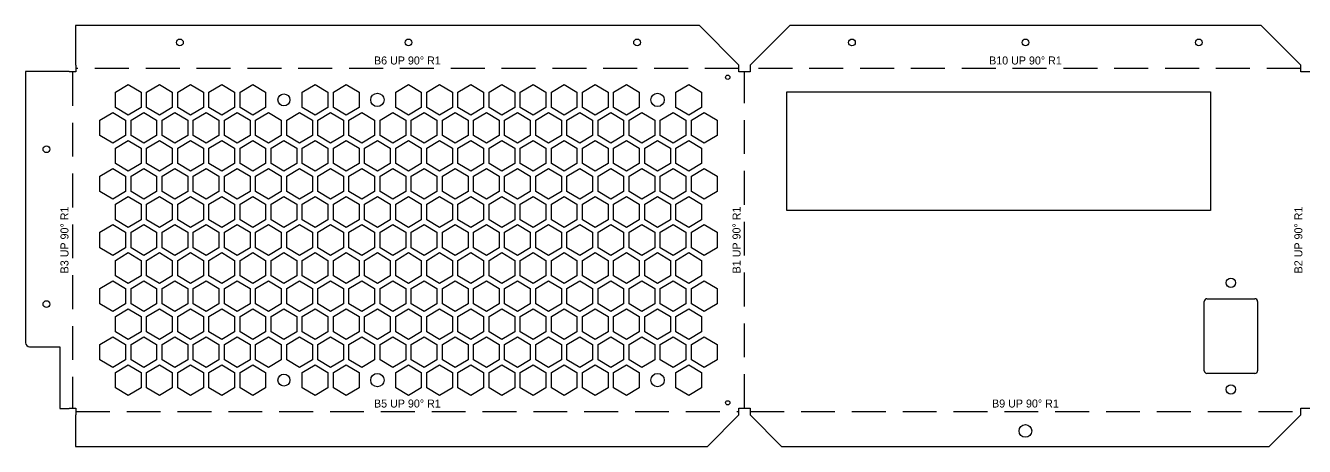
# Model space of a CAD drawing. Header units: millimetres. Extents: x -17 to 742, y -12 to 146.
# Drawn here: x -16.6 to 462.6, y -12.1 to 145.5 of the extents above; entities that cross this region are included whole.
import ezdxf
from ezdxf.enums import TextEntityAlignment as Align

# ---------------------------------------------------------------- set-up
doc = ezdxf.new("R2010")
doc.units = ezdxf.units.MM
doc.linetypes.add('DASHED', pattern=[19.05, 12.7, -6.35])
for name, color, linetype in [('BEND_NOTES', 8, 'Continuous'), ('BEND_UP', 1, 'DASHED'), ('CUT', 4, 'Continuous'), ('OUTLINE', 7, 'Continuous')]:
    doc.layers.add(name, color=color, linetype=linetype)

msp = doc.modelspace()

# ---------------------------------------------------------------- linework, layer by layer
at = {"layer": 'BEND_UP'}
for p, q in [((250.65, 129.47), (2.2, 129.47)), ((461.19, 129.47), (254.89, 129.47)), ((0.93, 128.2), (0.93, 2.2)), ((252.77, 2.2), (252.77, 128.2)), ((2.2, 0.93), (250.65, 0.93)), ((254.89, 0.93), (461.19, 0.93))]:
    msp.add_line(p, q, dxfattribs=at)
at = {"layer": 'CUT'}
for p, q in [((17.05, 120.58), (21.85, 123.46)), ((17.05, 114.82), (17.05, 120.58)), ((21.85, 123.46), (26.65, 120.58)), ((26.65, 120.58), (26.65, 114.82)), ((28.72, 120.58), (33.52, 123.46)), ((28.72, 114.82), (28.72, 120.58)), ((33.52, 123.46), (38.32, 120.58)), ((38.32, 120.58), (38.32, 114.82)), ((40.38, 120.58), (45.18, 123.46)), ((40.38, 114.82), (40.38, 120.58)), ((45.18, 123.46), (49.98, 120.58)), ((49.98, 120.58), (49.98, 114.82)), ((52.05, 120.58), (56.85, 123.46)), ((52.05, 114.82), (52.05, 120.58)), ((56.85, 123.46), (61.65, 120.58)), ((61.65, 120.58), (61.65, 114.82)), ((63.72, 120.58), (68.52, 123.46)), ((63.72, 114.82), (63.72, 120.58)), ((68.52, 123.46), (73.32, 120.58)), ((73.32, 120.58), (73.32, 114.82)), ((87.05, 120.58), (91.85, 123.46)), ((87.05, 114.82), (87.05, 120.58)), ((91.85, 123.46), (96.65, 120.58)), ((96.65, 120.58), (96.65, 114.82)), ((98.72, 120.58), (103.52, 123.46)), ((98.72, 114.82), (98.72, 120.58)), ((103.52, 123.46), (108.32, 120.58)), ((108.32, 120.58), (108.32, 114.82)), ((122.05, 120.58), (126.85, 123.46)), ((122.05, 114.82), (122.05, 120.58)), ((126.85, 123.46), (131.65, 120.58)), ((131.65, 120.58), (131.65, 114.82)), ((133.72, 120.58), (138.52, 123.46)), ((133.72, 114.82), (133.72, 120.58)), ((138.52, 123.46), (143.32, 120.58)), ((143.32, 120.58), (143.32, 114.82)), ((145.38, 120.58), (150.18, 123.46)), ((145.38, 114.82), (145.38, 120.58)), ((150.18, 123.46), (154.98, 120.58)), ((154.98, 120.58), (154.98, 114.82)), ((157.05, 120.58), (161.85, 123.46)), ((157.05, 114.82), (157.05, 120.58)), ((161.85, 123.46), (166.65, 120.58)), ((166.65, 120.58), (166.65, 114.82)), ((168.72, 120.58), (173.52, 123.46)), ((168.72, 114.82), (168.72, 120.58)), ((173.52, 123.46), (178.32, 120.58)), ((178.32, 120.58), (178.32, 114.82)), ((180.38, 120.58), (185.18, 123.46)), ((180.38, 114.82), (180.38, 120.58)), ((185.18, 123.46), (189.98, 120.58)), ((189.98, 120.58), (189.98, 114.82)), ((192.05, 120.58), (196.85, 123.46)), ((192.05, 114.82), (192.05, 120.58)), ((196.85, 123.46), (201.65, 120.58)), ((201.65, 120.58), (201.65, 114.82)), ((203.72, 120.58), (208.52, 123.46)), ((203.72, 114.82), (203.72, 120.58)), ((208.52, 123.46), (213.32, 120.58)), ((213.32, 120.58), (213.32, 114.82)), ((227.05, 120.58), (231.85, 123.46)), ((227.05, 114.82), (227.05, 120.58)), ((231.85, 123.46), (236.65, 120.58)), ((236.65, 120.58), (236.65, 114.82)), ((268.6, 120.71), (427.35, 120.71)), ((268.6, 76.26), (268.6, 120.71)), ((427.35, 120.71), (427.35, 76.26)), ((11.22, 110.08), (16.02, 112.96)), ((16.02, 112.96), (20.82, 110.08)), ((21.85, 111.94), (17.05, 114.82)), ((26.65, 114.82), (21.85, 111.94)), ((22.88, 110.08), (27.68, 112.96)), ((27.68, 112.96), (32.48, 110.08)), ((33.52, 111.94), (28.72, 114.82)), ((38.32, 114.82), (33.52, 111.94)), ((34.55, 110.08), (39.35, 112.96)), ((39.35, 112.96), (44.15, 110.08)), ((45.18, 111.94), (40.38, 114.82)), ((49.98, 114.82), (45.18, 111.94)), ((46.22, 110.08), (51.02, 112.96)), ((51.02, 112.96), (55.82, 110.08)), ((56.85, 111.94), (52.05, 114.82)), ((61.65, 114.82), (56.85, 111.94)), ((57.88, 110.08), (62.68, 112.96)), ((62.68, 112.96), (67.48, 110.08)), ((68.52, 111.94), (63.72, 114.82)), ((73.32, 114.82), (68.52, 111.94)), ((69.55, 110.08), (74.35, 112.96)), ((74.35, 112.96), (79.15, 110.08)), ((81.22, 110.08), (86.02, 112.96)), ((86.02, 112.96), (90.82, 110.08)), ((91.85, 111.94), (87.05, 114.82)), ((96.65, 114.82), (91.85, 111.94)), ((92.88, 110.08), (97.68, 112.96)), ((97.68, 112.96), (102.48, 110.08)), ((103.52, 111.94), (98.72, 114.82)), ((108.32, 114.82), (103.52, 111.94)), ((104.55, 110.08), (109.35, 112.96)), ((109.35, 112.96), (114.15, 110.08)), ((116.22, 110.08), (121.02, 112.96)), ((121.02, 112.96), (125.82, 110.08)), ((126.85, 111.94), (122.05, 114.82)), ((131.65, 114.82), (126.85, 111.94)), ((127.88, 110.08), (132.68, 112.96)), ((132.68, 112.96), (137.48, 110.08)), ((138.52, 111.94), (133.72, 114.82)), ((143.32, 114.82), (138.52, 111.94)), ((139.55, 110.08), (144.35, 112.96)), ((144.35, 112.96), (149.15, 110.08)), ((150.18, 111.94), (145.38, 114.82)), ((154.98, 114.82), (150.18, 111.94)), ((151.22, 110.08), (156.02, 112.96)), ((156.02, 112.96), (160.82, 110.08)), ((161.85, 111.94), (157.05, 114.82)), ((166.65, 114.82), (161.85, 111.94)), ((162.88, 110.08), (167.68, 112.96)), ((167.68, 112.96), (172.48, 110.08)), ((173.52, 111.94), (168.72, 114.82)), ((178.32, 114.82), (173.52, 111.94)), ((174.55, 110.08), (179.35, 112.96)), ((179.35, 112.96), (184.15, 110.08)), ((185.18, 111.94), (180.38, 114.82)), ((189.98, 114.82), (185.18, 111.94)), ((186.22, 110.08), (191.02, 112.96)), ((191.02, 112.96), (195.82, 110.08)), ((196.85, 111.94), (192.05, 114.82)), ((201.65, 114.82), (196.85, 111.94)), ((197.88, 110.08), (202.68, 112.96)), ((202.68, 112.96), (207.48, 110.08)), ((208.52, 111.94), (203.72, 114.82)), ((213.32, 114.82), (208.52, 111.94)), ((209.55, 110.08), (214.35, 112.96)), ((214.35, 112.96), (219.15, 110.08)), ((221.22, 110.08), (226.02, 112.96)), ((226.02, 112.96), (230.82, 110.08)), ((231.85, 111.94), (227.05, 114.82)), ((236.65, 114.82), (231.85, 111.94)), ((232.88, 110.08), (237.68, 112.96)), ((237.68, 112.96), (242.48, 110.08)), ((11.22, 104.32), (11.22, 110.08)), ((20.82, 110.08), (20.82, 104.32)), ((22.88, 104.32), (22.88, 110.08)), ((32.48, 110.08), (32.48, 104.32)), ((34.55, 104.32), (34.55, 110.08)), ((44.15, 110.08), (44.15, 104.32)), ((46.22, 104.32), (46.22, 110.08)), ((55.82, 110.08), (55.82, 104.32)), ((57.88, 104.32), (57.88, 110.08)), ((67.48, 110.08), (67.48, 104.32)), ((69.55, 104.32), (69.55, 110.08)), ((79.15, 110.08), (79.15, 104.32)), ((81.22, 104.32), (81.22, 110.08)), ((90.82, 110.08), (90.82, 104.32)), ((92.88, 104.32), (92.88, 110.08)), ((102.48, 110.08), (102.48, 104.32)), ((104.55, 104.32), (104.55, 110.08)), ((114.15, 110.08), (114.15, 104.32)), ((116.22, 104.32), (116.22, 110.08)), ((125.82, 110.08), (125.82, 104.32)), ((127.88, 104.32), (127.88, 110.08)), ((137.48, 110.08), (137.48, 104.32)), ((139.55, 104.32), (139.55, 110.08)), ((149.15, 110.08), (149.15, 104.32)), ((151.22, 104.32), (151.22, 110.08)), ((160.82, 110.08), (160.82, 104.32)), ((162.88, 104.32), (162.88, 110.08)), ((172.48, 110.08), (172.48, 104.32)), ((174.55, 104.32), (174.55, 110.08)), ((184.15, 110.08), (184.15, 104.32)), ((186.22, 104.32), (186.22, 110.08)), ((195.82, 110.08), (195.82, 104.32)), ((197.88, 104.32), (197.88, 110.08)), ((207.48, 110.08), (207.48, 104.32)), ((209.55, 104.32), (209.55, 110.08)), ((219.15, 110.08), (219.15, 104.32)), ((221.22, 104.32), (221.22, 110.08)), ((230.82, 110.08), (230.82, 104.32)), ((232.88, 104.32), (232.88, 110.08)), ((242.48, 110.08), (242.48, 104.32)), ((16.02, 101.44), (11.22, 104.32)), ((20.82, 104.32), (16.02, 101.44)), ((17.05, 99.58), (21.85, 102.46)), ((21.85, 102.46), (26.65, 99.58)), ((27.68, 101.44), (22.88, 104.32)), ((32.48, 104.32), (27.68, 101.44)), ((28.72, 99.58), (33.52, 102.46)), ((33.52, 102.46), (38.32, 99.58)), ((39.35, 101.44), (34.55, 104.32)), ((44.15, 104.32), (39.35, 101.44)), ((40.38, 99.58), (45.18, 102.46)), ((45.18, 102.46), (49.98, 99.58)), ((51.02, 101.44), (46.22, 104.32)), ((55.82, 104.32), (51.02, 101.44)), ((52.05, 99.58), (56.85, 102.46)), ((56.85, 102.46), (61.65, 99.58)), ((62.68, 101.44), (57.88, 104.32)), ((67.48, 104.32), (62.68, 101.44)), ((63.72, 99.58), (68.52, 102.46)), ((68.52, 102.46), (73.32, 99.58)), ((74.35, 101.44), (69.55, 104.32)), ((79.15, 104.32), (74.35, 101.44)), ((75.38, 99.58), (80.18, 102.46)), ((80.18, 102.46), (84.98, 99.58)), ((86.02, 101.44), (81.22, 104.32)), ((90.82, 104.32), (86.02, 101.44)), ((87.05, 99.58), (91.85, 102.46)), ((91.85, 102.46), (96.65, 99.58)), ((97.68, 101.44), (92.88, 104.32)), ((102.48, 104.32), (97.68, 101.44)), ((98.72, 99.58), (103.52, 102.46)), ((103.52, 102.46), (108.32, 99.58)), ((109.35, 101.44), (104.55, 104.32)), ((114.15, 104.32), (109.35, 101.44)), ((110.38, 99.58), (115.18, 102.46)), ((115.18, 102.46), (119.98, 99.58)), ((121.02, 101.44), (116.22, 104.32)), ((125.82, 104.32), (121.02, 101.44)), ((122.05, 99.58), (126.85, 102.46)), ((126.85, 102.46), (131.65, 99.58)), ((132.68, 101.44), (127.88, 104.32)), ((137.48, 104.32), (132.68, 101.44)), ((133.72, 99.58), (138.52, 102.46)), ((138.52, 102.46), (143.32, 99.58)), ((144.35, 101.44), (139.55, 104.32)), ((149.15, 104.32), (144.35, 101.44)), ((145.38, 99.58), (150.18, 102.46)), ((150.18, 102.46), (154.98, 99.58)), ((156.02, 101.44), (151.22, 104.32)), ((160.82, 104.32), (156.02, 101.44)), ((157.05, 99.58), (161.85, 102.46)), ((161.85, 102.46), (166.65, 99.58)), ((167.68, 101.44), (162.88, 104.32)), ((172.48, 104.32), (167.68, 101.44)), ((168.72, 99.58), (173.52, 102.46)), ((173.52, 102.46), (178.32, 99.58)), ((179.35, 101.44), (174.55, 104.32)), ((184.15, 104.32), (179.35, 101.44)), ((180.38, 99.58), (185.18, 102.46)), ((185.18, 102.46), (189.98, 99.58)), ((191.02, 101.44), (186.22, 104.32)), ((195.82, 104.32), (191.02, 101.44)), ((192.05, 99.58), (196.85, 102.46)), ((196.85, 102.46), (201.65, 99.58)), ((202.68, 101.44), (197.88, 104.32)), ((207.48, 104.32), (202.68, 101.44)), ((203.72, 99.58), (208.52, 102.46)), ((208.52, 102.46), (213.32, 99.58)), ((214.35, 101.44), (209.55, 104.32)), ((219.15, 104.32), (214.35, 101.44)), ((215.38, 99.58), (220.18, 102.46)), ((220.18, 102.46), (224.98, 99.58)), ((226.02, 101.44), (221.22, 104.32)), ((230.82, 104.32), (226.02, 101.44)), ((227.05, 99.58), (231.85, 102.46)), ((231.85, 102.46), (236.65, 99.58)), ((237.68, 101.44), (232.88, 104.32)), ((242.48, 104.32), (237.68, 101.44)), ((17.05, 93.82), (17.05, 99.58)), ((26.65, 99.58), (26.65, 93.82)), ((28.72, 93.82), (28.72, 99.58)), ((38.32, 99.58), (38.32, 93.82)), ((40.38, 93.82), (40.38, 99.58)), ((49.98, 99.58), (49.98, 93.82)), ((52.05, 93.82), (52.05, 99.58)), ((61.65, 99.58), (61.65, 93.82)), ((63.72, 93.82), (63.72, 99.58)), ((73.32, 99.58), (73.32, 93.82)), ((75.38, 93.82), (75.38, 99.58)), ((84.98, 99.58), (84.98, 93.82)), ((87.05, 93.82), (87.05, 99.58)), ((96.65, 99.58), (96.65, 93.82)), ((98.72, 93.82), (98.72, 99.58)), ((108.32, 99.58), (108.32, 93.82)), ((110.38, 93.82), (110.38, 99.58)), ((119.98, 99.58), (119.98, 93.82)), ((122.05, 93.82), (122.05, 99.58)), ((131.65, 99.58), (131.65, 93.82)), ((133.72, 93.82), (133.72, 99.58)), ((143.32, 99.58), (143.32, 93.82)), ((145.38, 93.82), (145.38, 99.58)), ((154.98, 99.58), (154.98, 93.82)), ((157.05, 93.82), (157.05, 99.58)), ((166.65, 99.58), (166.65, 93.82)), ((168.72, 93.82), (168.72, 99.58)), ((178.32, 99.58), (178.32, 93.82)), ((180.38, 93.82), (180.38, 99.58)), ((189.98, 99.58), (189.98, 93.82)), ((192.05, 93.82), (192.05, 99.58)), ((201.65, 99.58), (201.65, 93.82)), ((203.72, 93.82), (203.72, 99.58)), ((213.32, 99.58), (213.32, 93.82)), ((215.38, 93.82), (215.38, 99.58)), ((224.98, 99.58), (224.98, 93.82)), ((227.05, 93.82), (227.05, 99.58)), ((236.65, 99.58), (236.65, 93.82)), ((11.22, 89.08), (16.02, 91.96)), ((16.02, 91.96), (20.82, 89.08)), ((21.85, 90.94), (17.05, 93.82)), ((26.65, 93.82), (21.85, 90.94)), ((22.88, 89.08), (27.68, 91.96)), ((27.68, 91.96), (32.48, 89.08)), ((33.52, 90.94), (28.72, 93.82)), ((38.32, 93.82), (33.52, 90.94)), ((34.55, 89.08), (39.35, 91.96)), ((39.35, 91.96), (44.15, 89.08)), ((45.18, 90.94), (40.38, 93.82)), ((49.98, 93.82), (45.18, 90.94)), ((46.22, 89.08), (51.02, 91.96)), ((51.02, 91.96), (55.82, 89.08)), ((56.85, 90.94), (52.05, 93.82)), ((61.65, 93.82), (56.85, 90.94)), ((57.88, 89.08), (62.68, 91.96)), ((62.68, 91.96), (67.48, 89.08)), ((68.52, 90.94), (63.72, 93.82)), ((73.32, 93.82), (68.52, 90.94)), ((69.55, 89.08), (74.35, 91.96)), ((74.35, 91.96), (79.15, 89.08)), ((80.18, 90.94), (75.38, 93.82)), ((84.98, 93.82), (80.18, 90.94)), ((81.22, 89.08), (86.02, 91.96)), ((86.02, 91.96), (90.82, 89.08)), ((91.85, 90.94), (87.05, 93.82)), ((96.65, 93.82), (91.85, 90.94)), ((92.88, 89.08), (97.68, 91.96)), ((97.68, 91.96), (102.48, 89.08)), ((103.52, 90.94), (98.72, 93.82)), ((108.32, 93.82), (103.52, 90.94)), ((104.55, 89.08), (109.35, 91.96)), ((109.35, 91.96), (114.15, 89.08)), ((115.18, 90.94), (110.38, 93.82)), ((119.98, 93.82), (115.18, 90.94)), ((116.22, 89.08), (121.02, 91.96)), ((121.02, 91.96), (125.82, 89.08)), ((126.85, 90.94), (122.05, 93.82)), ((131.65, 93.82), (126.85, 90.94)), ((127.88, 89.08), (132.68, 91.96)), ((132.68, 91.96), (137.48, 89.08)), ((138.52, 90.94), (133.72, 93.82)), ((143.32, 93.82), (138.52, 90.94)), ((139.55, 89.08), (144.35, 91.96)), ((144.35, 91.96), (149.15, 89.08)), ((150.18, 90.94), (145.38, 93.82)), ((154.98, 93.82), (150.18, 90.94)), ((151.22, 89.08), (156.02, 91.96)), ((156.02, 91.96), (160.82, 89.08)), ((161.85, 90.94), (157.05, 93.82)), ((166.65, 93.82), (161.85, 90.94)), ((162.88, 89.08), (167.68, 91.96)), ((167.68, 91.96), (172.48, 89.08)), ((173.52, 90.94), (168.72, 93.82)), ((178.32, 93.82), (173.52, 90.94)), ((174.55, 89.08), (179.35, 91.96)), ((179.35, 91.96), (184.15, 89.08)), ((185.18, 90.94), (180.38, 93.82)), ((189.98, 93.82), (185.18, 90.94)), ((186.22, 89.08), (191.02, 91.96)), ((191.02, 91.96), (195.82, 89.08)), ((196.85, 90.94), (192.05, 93.82)), ((201.65, 93.82), (196.85, 90.94)), ((197.88, 89.08), (202.68, 91.96)), ((202.68, 91.96), (207.48, 89.08)), ((208.52, 90.94), (203.72, 93.82)), ((213.32, 93.82), (208.52, 90.94)), ((209.55, 89.08), (214.35, 91.96)), ((214.35, 91.96), (219.15, 89.08)), ((220.18, 90.94), (215.38, 93.82)), ((224.98, 93.82), (220.18, 90.94)), ((221.22, 89.08), (226.02, 91.96)), ((226.02, 91.96), (230.82, 89.08)), ((231.85, 90.94), (227.05, 93.82)), ((236.65, 93.82), (231.85, 90.94)), ((232.88, 89.08), (237.68, 91.96)), ((237.68, 91.96), (242.48, 89.08)), ((11.22, 83.32), (11.22, 89.08)), ((20.82, 89.08), (20.82, 83.32)), ((22.88, 83.32), (22.88, 89.08)), ((32.48, 89.08), (32.48, 83.32)), ((34.55, 83.32), (34.55, 89.08)), ((44.15, 89.08), (44.15, 83.32)), ((46.22, 83.32), (46.22, 89.08)), ((55.82, 89.08), (55.82, 83.32)), ((57.88, 83.32), (57.88, 89.08)), ((67.48, 89.08), (67.48, 83.32)), ((69.55, 83.32), (69.55, 89.08)), ((79.15, 89.08), (79.15, 83.32)), ((81.22, 83.32), (81.22, 89.08)), ((90.82, 89.08), (90.82, 83.32)), ((92.88, 83.32), (92.88, 89.08)), ((102.48, 89.08), (102.48, 83.32)), ((104.55, 83.32), (104.55, 89.08)), ((114.15, 89.08), (114.15, 83.32)), ((116.22, 83.32), (116.22, 89.08)), ((125.82, 89.08), (125.82, 83.32)), ((127.88, 83.32), (127.88, 89.08)), ((137.48, 89.08), (137.48, 83.32)), ((139.55, 83.32), (139.55, 89.08)), ((149.15, 89.08), (149.15, 83.32)), ((151.22, 83.32), (151.22, 89.08)), ((160.82, 89.08), (160.82, 83.32)), ((162.88, 83.32), (162.88, 89.08)), ((172.48, 89.08), (172.48, 83.32)), ((174.55, 83.32), (174.55, 89.08)), ((184.15, 89.08), (184.15, 83.32)), ((186.22, 83.32), (186.22, 89.08)), ((195.82, 89.08), (195.82, 83.32)), ((197.88, 83.32), (197.88, 89.08)), ((207.48, 89.08), (207.48, 83.32)), ((209.55, 83.32), (209.55, 89.08)), ((219.15, 89.08), (219.15, 83.32)), ((221.22, 83.32), (221.22, 89.08)), ((230.82, 89.08), (230.82, 83.32)), ((232.88, 83.32), (232.88, 89.08)), ((242.48, 89.08), (242.48, 83.32)), ((16.02, 80.44), (11.22, 83.32)), ((20.82, 83.32), (16.02, 80.44)), ((27.68, 80.44), (22.88, 83.32)), ((32.48, 83.32), (27.68, 80.44)), ((39.35, 80.44), (34.55, 83.32)), ((44.15, 83.32), (39.35, 80.44)), ((51.02, 80.44), (46.22, 83.32)), ((55.82, 83.32), (51.02, 80.44)), ((62.68, 80.44), (57.88, 83.32)), ((67.48, 83.32), (62.68, 80.44)), ((74.35, 80.44), (69.55, 83.32)), ((79.15, 83.32), (74.35, 80.44)), ((86.02, 80.44), (81.22, 83.32)), ((90.82, 83.32), (86.02, 80.44)), ((97.68, 80.44), (92.88, 83.32)), ((102.48, 83.32), (97.68, 80.44)), ((109.35, 80.44), (104.55, 83.32)), ((114.15, 83.32), (109.35, 80.44)), ((121.02, 80.44), (116.22, 83.32)), ((125.82, 83.32), (121.02, 80.44)), ((132.68, 80.44), (127.88, 83.32)), ((137.48, 83.32), (132.68, 80.44)), ((144.35, 80.44), (139.55, 83.32)), ((149.15, 83.32), (144.35, 80.44)), ((156.02, 80.44), (151.22, 83.32)), ((160.82, 83.32), (156.02, 80.44)), ((167.68, 80.44), (162.88, 83.32)), ((172.48, 83.32), (167.68, 80.44)), ((179.35, 80.44), (174.55, 83.32)), ((184.15, 83.32), (179.35, 80.44)), ((191.02, 80.44), (186.22, 83.32)), ((195.82, 83.32), (191.02, 80.44)), ((202.68, 80.44), (197.88, 83.32)), ((207.48, 83.32), (202.68, 80.44)), ((214.35, 80.44), (209.55, 83.32)), ((219.15, 83.32), (214.35, 80.44)), ((226.02, 80.44), (221.22, 83.32)), ((230.82, 83.32), (226.02, 80.44)), ((237.68, 80.44), (232.88, 83.32)), ((242.48, 83.32), (237.68, 80.44)), ((17.05, 78.58), (21.85, 81.46)), ((17.05, 72.82), (17.05, 78.58)), ((21.85, 81.46), (26.65, 78.58)), ((26.65, 78.58), (26.65, 72.82)), ((28.72, 78.58), (33.52, 81.46)), ((28.72, 72.82), (28.72, 78.58)), ((33.52, 81.46), (38.32, 78.58)), ((38.32, 78.58), (38.32, 72.82)), ((40.38, 78.58), (45.18, 81.46)), ((40.38, 72.82), (40.38, 78.58)), ((45.18, 81.46), (49.98, 78.58)), ((49.98, 78.58), (49.98, 72.82)), ((52.05, 78.58), (56.85, 81.46)), ((52.05, 72.82), (52.05, 78.58)), ((56.85, 81.46), (61.65, 78.58)), ((61.65, 78.58), (61.65, 72.82)), ((63.72, 78.58), (68.52, 81.46)), ((63.72, 72.82), (63.72, 78.58)), ((68.52, 81.46), (73.32, 78.58)), ((73.32, 78.58), (73.32, 72.82)), ((75.38, 78.58), (80.18, 81.46)), ((75.38, 72.82), (75.38, 78.58)), ((80.18, 81.46), (84.98, 78.58)), ((84.98, 78.58), (84.98, 72.82)), ((87.05, 78.58), (91.85, 81.46)), ((87.05, 72.82), (87.05, 78.58)), ((91.85, 81.46), (96.65, 78.58)), ((96.65, 78.58), (96.65, 72.82)), ((98.72, 78.58), (103.52, 81.46)), ((98.72, 72.82), (98.72, 78.58)), ((103.52, 81.46), (108.32, 78.58)), ((108.32, 78.58), (108.32, 72.82)), ((110.38, 78.58), (115.18, 81.46)), ((110.38, 72.82), (110.38, 78.58)), ((115.18, 81.46), (119.98, 78.58)), ((119.98, 78.58), (119.98, 72.82)), ((122.05, 78.58), (126.85, 81.46)), ((122.05, 72.82), (122.05, 78.58)), ((126.85, 81.46), (131.65, 78.58)), ((131.65, 78.58), (131.65, 72.82)), ((133.72, 78.58), (138.52, 81.46)), ((133.72, 72.82), (133.72, 78.58)), ((138.52, 81.46), (143.32, 78.58)), ((143.32, 78.58), (143.32, 72.82)), ((145.38, 78.58), (150.18, 81.46)), ((145.38, 72.82), (145.38, 78.58)), ((150.18, 81.46), (154.98, 78.58)), ((154.98, 78.58), (154.98, 72.82)), ((157.05, 78.58), (161.85, 81.46)), ((157.05, 72.82), (157.05, 78.58)), ((161.85, 81.46), (166.65, 78.58)), ((166.65, 78.58), (166.65, 72.82)), ((168.72, 78.58), (173.52, 81.46)), ((168.72, 72.82), (168.72, 78.58)), ((173.52, 81.46), (178.32, 78.58)), ((178.32, 78.58), (178.32, 72.82)), ((180.38, 78.58), (185.18, 81.46)), ((180.38, 72.82), (180.38, 78.58)), ((185.18, 81.46), (189.98, 78.58)), ((189.98, 78.58), (189.98, 72.82)), ((192.05, 78.58), (196.85, 81.46)), ((192.05, 72.82), (192.05, 78.58)), ((196.85, 81.46), (201.65, 78.58)), ((201.65, 78.58), (201.65, 72.82)), ((203.72, 78.58), (208.52, 81.46)), ((203.72, 72.82), (203.72, 78.58)), ((208.52, 81.46), (213.32, 78.58)), ((213.32, 78.58), (213.32, 72.82)), ((215.38, 78.58), (220.18, 81.46)), ((215.38, 72.82), (215.38, 78.58)), ((220.18, 81.46), (224.98, 78.58)), ((224.98, 78.58), (224.98, 72.82)), ((227.05, 78.58), (231.85, 81.46)), ((227.05, 72.82), (227.05, 78.58)), ((231.85, 81.46), (236.65, 78.58)), ((236.65, 78.58), (236.65, 72.82)), ((21.85, 69.94), (17.05, 72.82)), ((26.65, 72.82), (21.85, 69.94)), ((33.52, 69.94), (28.72, 72.82)), ((38.32, 72.82), (33.52, 69.94)), ((45.18, 69.94), (40.38, 72.82)), ((49.98, 72.82), (45.18, 69.94)), ((56.85, 69.94), (52.05, 72.82)), ((61.65, 72.82), (56.85, 69.94)), ((68.52, 69.94), (63.72, 72.82)), ((73.32, 72.82), (68.52, 69.94)), ((80.18, 69.94), (75.38, 72.82)), ((84.98, 72.82), (80.18, 69.94)), ((91.85, 69.94), (87.05, 72.82)), ((96.65, 72.82), (91.85, 69.94)), ((103.52, 69.94), (98.72, 72.82)), ((108.32, 72.82), (103.52, 69.94)), ((115.18, 69.94), (110.38, 72.82)), ((119.98, 72.82), (115.18, 69.94)), ((126.85, 69.94), (122.05, 72.82)), ((131.65, 72.82), (126.85, 69.94)), ((138.52, 69.94), (133.72, 72.82)), ((143.32, 72.82), (138.52, 69.94)), ((150.18, 69.94), (145.38, 72.82)), ((154.98, 72.82), (150.18, 69.94)), ((161.85, 69.94), (157.05, 72.82)), ((166.65, 72.82), (161.85, 69.94)), ((173.52, 69.94), (168.72, 72.82)), ((178.32, 72.82), (173.52, 69.94)), ((185.18, 69.94), (180.38, 72.82)), ((189.98, 72.82), (185.18, 69.94)), ((196.85, 69.94), (192.05, 72.82)), ((201.65, 72.82), (196.85, 69.94)), ((208.52, 69.94), (203.72, 72.82)), ((213.32, 72.82), (208.52, 69.94)), ((220.18, 69.94), (215.38, 72.82)), ((224.98, 72.82), (220.18, 69.94)), ((231.85, 69.94), (227.05, 72.82)), ((236.65, 72.82), (231.85, 69.94)), ((427.35, 76.26), (268.6, 76.26)), ((11.22, 68.08), (16.02, 70.96)), ((11.22, 62.32), (11.22, 68.08)), ((16.02, 70.96), (20.82, 68.08)), ((20.82, 68.08), (20.82, 62.32)), ((22.88, 68.08), (27.68, 70.96)), ((22.88, 62.32), (22.88, 68.08)), ((27.68, 70.96), (32.48, 68.08)), ((32.48, 68.08), (32.48, 62.32)), ((34.55, 68.08), (39.35, 70.96)), ((34.55, 62.32), (34.55, 68.08)), ((39.35, 70.96), (44.15, 68.08)), ((44.15, 68.08), (44.15, 62.32)), ((46.22, 68.08), (51.02, 70.96)), ((46.22, 62.32), (46.22, 68.08)), ((51.02, 70.96), (55.82, 68.08)), ((55.82, 68.08), (55.82, 62.32)), ((57.88, 68.08), (62.68, 70.96)), ((57.88, 62.32), (57.88, 68.08)), ((62.68, 70.96), (67.48, 68.08)), ((67.48, 68.08), (67.48, 62.32)), ((69.55, 68.08), (74.35, 70.96)), ((69.55, 62.32), (69.55, 68.08)), ((74.35, 70.96), (79.15, 68.08)), ((79.15, 68.08), (79.15, 62.32)), ((81.22, 68.08), (86.02, 70.96)), ((81.22, 62.32), (81.22, 68.08)), ((86.02, 70.96), (90.82, 68.08)), ((90.82, 68.08), (90.82, 62.32)), ((92.88, 68.08), (97.68, 70.96)), ((92.88, 62.32), (92.88, 68.08)), ((97.68, 70.96), (102.48, 68.08)), ((102.48, 68.08), (102.48, 62.32)), ((104.55, 68.08), (109.35, 70.96)), ((104.55, 62.32), (104.55, 68.08)), ((109.35, 70.96), (114.15, 68.08)), ((114.15, 68.08), (114.15, 62.32)), ((116.22, 68.08), (121.02, 70.96)), ((116.22, 62.32), (116.22, 68.08)), ((121.02, 70.96), (125.82, 68.08)), ((125.82, 68.08), (125.82, 62.32)), ((127.88, 68.08), (132.68, 70.96)), ((127.88, 62.32), (127.88, 68.08)), ((132.68, 70.96), (137.48, 68.08)), ((137.48, 68.08), (137.48, 62.32)), ((139.55, 68.08), (144.35, 70.96)), ((139.55, 62.32), (139.55, 68.08)), ((144.35, 70.96), (149.15, 68.08)), ((149.15, 68.08), (149.15, 62.32)), ((151.22, 68.08), (156.02, 70.96)), ((151.22, 62.32), (151.22, 68.08)), ((156.02, 70.96), (160.82, 68.08)), ((160.82, 68.08), (160.82, 62.32)), ((162.88, 68.08), (167.68, 70.96)), ((162.88, 62.32), (162.88, 68.08)), ((167.68, 70.96), (172.48, 68.08)), ((172.48, 68.08), (172.48, 62.32)), ((174.55, 68.08), (179.35, 70.96)), ((174.55, 62.32), (174.55, 68.08)), ((179.35, 70.96), (184.15, 68.08)), ((184.15, 68.08), (184.15, 62.32)), ((186.22, 68.08), (191.02, 70.96)), ((186.22, 62.32), (186.22, 68.08)), ((191.02, 70.96), (195.82, 68.08)), ((195.82, 68.08), (195.82, 62.32)), ((197.88, 68.08), (202.68, 70.96)), ((197.88, 62.32), (197.88, 68.08)), ((202.68, 70.96), (207.48, 68.08)), ((207.48, 68.08), (207.48, 62.32)), ((209.55, 68.08), (214.35, 70.96)), ((209.55, 62.32), (209.55, 68.08)), ((214.35, 70.96), (219.15, 68.08)), ((219.15, 68.08), (219.15, 62.32)), ((221.22, 68.08), (226.02, 70.96)), ((221.22, 62.32), (221.22, 68.08)), ((226.02, 70.96), (230.82, 68.08)), ((230.82, 68.08), (230.82, 62.32)), ((232.88, 68.08), (237.68, 70.96)), ((232.88, 62.32), (232.88, 68.08)), ((237.68, 70.96), (242.48, 68.08)), ((242.48, 68.08), (242.48, 62.32)), ((16.02, 59.44), (11.22, 62.32)), ((20.82, 62.32), (16.02, 59.44)), ((27.68, 59.44), (22.88, 62.32)), ((32.48, 62.32), (27.68, 59.44)), ((39.35, 59.44), (34.55, 62.32)), ((44.15, 62.32), (39.35, 59.44)), ((51.02, 59.44), (46.22, 62.32)), ((55.82, 62.32), (51.02, 59.44)), ((62.68, 59.44), (57.88, 62.32)), ((67.48, 62.32), (62.68, 59.44)), ((74.35, 59.44), (69.55, 62.32)), ((79.15, 62.32), (74.35, 59.44)), ((86.02, 59.44), (81.22, 62.32)), ((90.82, 62.32), (86.02, 59.44)), ((97.68, 59.44), (92.88, 62.32)), ((102.48, 62.32), (97.68, 59.44)), ((109.35, 59.44), (104.55, 62.32)), ((114.15, 62.32), (109.35, 59.44)), ((121.02, 59.44), (116.22, 62.32)), ((125.82, 62.32), (121.02, 59.44)), ((132.68, 59.44), (127.88, 62.32)), ((137.48, 62.32), (132.68, 59.44)), ((144.35, 59.44), (139.55, 62.32)), ((149.15, 62.32), (144.35, 59.44)), ((156.02, 59.44), (151.22, 62.32)), ((160.82, 62.32), (156.02, 59.44)), ((167.68, 59.44), (162.88, 62.32)), ((172.48, 62.32), (167.68, 59.44)), ((179.35, 59.44), (174.55, 62.32)), ((184.15, 62.32), (179.35, 59.44)), ((191.02, 59.44), (186.22, 62.32)), ((195.82, 62.32), (191.02, 59.44)), ((202.68, 59.44), (197.88, 62.32)), ((207.48, 62.32), (202.68, 59.44)), ((214.35, 59.44), (209.55, 62.32)), ((219.15, 62.32), (214.35, 59.44)), ((226.02, 59.44), (221.22, 62.32)), ((230.82, 62.32), (226.02, 59.44)), ((237.68, 59.44), (232.88, 62.32)), ((242.48, 62.32), (237.68, 59.44)), ((17.05, 57.58), (21.85, 60.46)), ((17.05, 51.82), (17.05, 57.58)), ((21.85, 60.46), (26.65, 57.58)), ((26.65, 57.58), (26.65, 51.82)), ((28.72, 57.58), (33.52, 60.46)), ((28.72, 51.82), (28.72, 57.58)), ((33.52, 60.46), (38.32, 57.58)), ((38.32, 57.58), (38.32, 51.82)), ((40.38, 57.58), (45.18, 60.46)), ((40.38, 51.82), (40.38, 57.58)), ((45.18, 60.46), (49.98, 57.58)), ((49.98, 57.58), (49.98, 51.82)), ((52.05, 57.58), (56.85, 60.46)), ((52.05, 51.82), (52.05, 57.58)), ((56.85, 60.46), (61.65, 57.58)), ((61.65, 57.58), (61.65, 51.82)), ((63.72, 57.58), (68.52, 60.46)), ((63.72, 51.82), (63.72, 57.58)), ((68.52, 60.46), (73.32, 57.58)), ((73.32, 57.58), (73.32, 51.82)), ((75.38, 57.58), (80.18, 60.46)), ((75.38, 51.82), (75.38, 57.58)), ((80.18, 60.46), (84.98, 57.58)), ((84.98, 57.58), (84.98, 51.82)), ((87.05, 57.58), (91.85, 60.46)), ((87.05, 51.82), (87.05, 57.58)), ((91.85, 60.46), (96.65, 57.58)), ((96.65, 57.58), (96.65, 51.82)), ((98.72, 57.58), (103.52, 60.46)), ((98.72, 51.82), (98.72, 57.58)), ((103.52, 60.46), (108.32, 57.58)), ((108.32, 57.58), (108.32, 51.82)), ((110.38, 57.58), (115.18, 60.46)), ((110.38, 51.82), (110.38, 57.58)), ((115.18, 60.46), (119.98, 57.58)), ((119.98, 57.58), (119.98, 51.82)), ((122.05, 57.58), (126.85, 60.46)), ((122.05, 51.82), (122.05, 57.58)), ((126.85, 60.46), (131.65, 57.58)), ((131.65, 57.58), (131.65, 51.82)), ((133.72, 57.58), (138.52, 60.46)), ((133.72, 51.82), (133.72, 57.58)), ((138.52, 60.46), (143.32, 57.58)), ((143.32, 57.58), (143.32, 51.82)), ((145.38, 57.58), (150.18, 60.46)), ((145.38, 51.82), (145.38, 57.58)), ((150.18, 60.46), (154.98, 57.58)), ((154.98, 57.58), (154.98, 51.82)), ((157.05, 57.58), (161.85, 60.46)), ((157.05, 51.82), (157.05, 57.58)), ((161.85, 60.46), (166.65, 57.58)), ((166.65, 57.58), (166.65, 51.82)), ((168.72, 57.58), (173.52, 60.46)), ((168.72, 51.82), (168.72, 57.58)), ((173.52, 60.46), (178.32, 57.58)), ((178.32, 57.58), (178.32, 51.82)), ((180.38, 57.58), (185.18, 60.46)), ((180.38, 51.82), (180.38, 57.58)), ((185.18, 60.46), (189.98, 57.58)), ((189.98, 57.58), (189.98, 51.82)), ((192.05, 57.58), (196.85, 60.46)), ((192.05, 51.82), (192.05, 57.58)), ((196.85, 60.46), (201.65, 57.58)), ((201.65, 57.58), (201.65, 51.82)), ((203.72, 57.58), (208.52, 60.46)), ((203.72, 51.82), (203.72, 57.58)), ((208.52, 60.46), (213.32, 57.58)), ((213.32, 57.58), (213.32, 51.82)), ((215.38, 57.58), (220.18, 60.46)), ((215.38, 51.82), (215.38, 57.58)), ((220.18, 60.46), (224.98, 57.58)), ((224.98, 57.58), (224.98, 51.82)), ((227.05, 57.58), (231.85, 60.46)), ((227.05, 51.82), (227.05, 57.58)), ((231.85, 60.46), (236.65, 57.58)), ((236.65, 57.58), (236.65, 51.82)), ((11.22, 47.08), (16.02, 49.96)), ((16.02, 49.96), (20.82, 47.08)), ((21.85, 48.94), (17.05, 51.82)), ((26.65, 51.82), (21.85, 48.94)), ((22.88, 47.08), (27.68, 49.96)), ((27.68, 49.96), (32.48, 47.08)), ((33.52, 48.94), (28.72, 51.82)), ((38.32, 51.82), (33.52, 48.94)), ((34.55, 47.08), (39.35, 49.96)), ((39.35, 49.96), (44.15, 47.08)), ((45.18, 48.94), (40.38, 51.82)), ((49.98, 51.82), (45.18, 48.94)), ((46.22, 47.08), (51.02, 49.96)), ((51.02, 49.96), (55.82, 47.08)), ((56.85, 48.94), (52.05, 51.82)), ((61.65, 51.82), (56.85, 48.94)), ((57.88, 47.08), (62.68, 49.96)), ((62.68, 49.96), (67.48, 47.08)), ((68.52, 48.94), (63.72, 51.82)), ((73.32, 51.82), (68.52, 48.94)), ((69.55, 47.08), (74.35, 49.96)), ((74.35, 49.96), (79.15, 47.08)), ((80.18, 48.94), (75.38, 51.82)), ((84.98, 51.82), (80.18, 48.94)), ((81.22, 47.08), (86.02, 49.96)), ((86.02, 49.96), (90.82, 47.08)), ((91.85, 48.94), (87.05, 51.82)), ((96.65, 51.82), (91.85, 48.94)), ((92.88, 47.08), (97.68, 49.96)), ((97.68, 49.96), (102.48, 47.08)), ((103.52, 48.94), (98.72, 51.82)), ((108.32, 51.82), (103.52, 48.94)), ((104.55, 47.08), (109.35, 49.96)), ((109.35, 49.96), (114.15, 47.08)), ((115.18, 48.94), (110.38, 51.82)), ((119.98, 51.82), (115.18, 48.94)), ((116.22, 47.08), (121.02, 49.96)), ((121.02, 49.96), (125.82, 47.08)), ((126.85, 48.94), (122.05, 51.82)), ((131.65, 51.82), (126.85, 48.94)), ((127.88, 47.08), (132.68, 49.96)), ((132.68, 49.96), (137.48, 47.08)), ((138.52, 48.94), (133.72, 51.82)), ((143.32, 51.82), (138.52, 48.94)), ((139.55, 47.08), (144.35, 49.96)), ((144.35, 49.96), (149.15, 47.08)), ((150.18, 48.94), (145.38, 51.82)), ((154.98, 51.82), (150.18, 48.94)), ((151.22, 47.08), (156.02, 49.96)), ((156.02, 49.96), (160.82, 47.08)), ((161.85, 48.94), (157.05, 51.82)), ((166.65, 51.82), (161.85, 48.94)), ((162.88, 47.08), (167.68, 49.96)), ((167.68, 49.96), (172.48, 47.08)), ((173.52, 48.94), (168.72, 51.82)), ((178.32, 51.82), (173.52, 48.94)), ((174.55, 47.08), (179.35, 49.96)), ((179.35, 49.96), (184.15, 47.08)), ((185.18, 48.94), (180.38, 51.82)), ((189.98, 51.82), (185.18, 48.94)), ((186.22, 47.08), (191.02, 49.96)), ((191.02, 49.96), (195.82, 47.08)), ((196.85, 48.94), (192.05, 51.82)), ((201.65, 51.82), (196.85, 48.94)), ((197.88, 47.08), (202.68, 49.96)), ((202.68, 49.96), (207.48, 47.08)), ((208.52, 48.94), (203.72, 51.82)), ((213.32, 51.82), (208.52, 48.94)), ((209.55, 47.08), (214.35, 49.96)), ((214.35, 49.96), (219.15, 47.08)), ((220.18, 48.94), (215.38, 51.82)), ((224.98, 51.82), (220.18, 48.94)), ((221.22, 47.08), (226.02, 49.96)), ((226.02, 49.96), (230.82, 47.08)), ((231.85, 48.94), (227.05, 51.82)), ((236.65, 51.82), (231.85, 48.94)), ((232.88, 47.08), (237.68, 49.96)), ((237.68, 49.96), (242.48, 47.08)), ((11.22, 41.32), (11.22, 47.08)), ((20.82, 47.08), (20.82, 41.32)), ((22.88, 41.32), (22.88, 47.08)), ((32.48, 47.08), (32.48, 41.32)), ((34.55, 41.32), (34.55, 47.08)), ((44.15, 47.08), (44.15, 41.32)), ((46.22, 41.32), (46.22, 47.08)), ((55.82, 47.08), (55.82, 41.32)), ((57.88, 41.32), (57.88, 47.08)), ((67.48, 47.08), (67.48, 41.32)), ((69.55, 41.32), (69.55, 47.08)), ((79.15, 47.08), (79.15, 41.32)), ((81.22, 41.32), (81.22, 47.08)), ((90.82, 47.08), (90.82, 41.32)), ((92.88, 41.32), (92.88, 47.08)), ((102.48, 47.08), (102.48, 41.32)), ((104.55, 41.32), (104.55, 47.08)), ((114.15, 47.08), (114.15, 41.32)), ((116.22, 41.32), (116.22, 47.08)), ((125.82, 47.08), (125.82, 41.32)), ((127.88, 41.32), (127.88, 47.08)), ((137.48, 47.08), (137.48, 41.32)), ((139.55, 41.32), (139.55, 47.08)), ((149.15, 47.08), (149.15, 41.32)), ((151.22, 41.32), (151.22, 47.08)), ((160.82, 47.08), (160.82, 41.32)), ((162.88, 41.32), (162.88, 47.08)), ((172.48, 47.08), (172.48, 41.32)), ((174.55, 41.32), (174.55, 47.08)), ((184.15, 47.08), (184.15, 41.32)), ((186.22, 41.32), (186.22, 47.08)), ((195.82, 47.08), (195.82, 41.32)), ((197.88, 41.32), (197.88, 47.08)), ((207.48, 47.08), (207.48, 41.32)), ((209.55, 41.32), (209.55, 47.08)), ((219.15, 47.08), (219.15, 41.32)), ((221.22, 41.32), (221.22, 47.08)), ((230.82, 47.08), (230.82, 41.32)), ((232.88, 41.32), (232.88, 47.08)), ((242.48, 47.08), (242.48, 41.32)), ((426.04, 43.2), (444.04, 43.2)), ((16.02, 38.44), (11.22, 41.32)), ((20.82, 41.32), (16.02, 38.44)), ((17.05, 36.58), (21.85, 39.46)), ((21.85, 39.46), (26.65, 36.58)), ((27.68, 38.44), (22.88, 41.32)), ((32.48, 41.32), (27.68, 38.44)), ((28.72, 36.58), (33.52, 39.46)), ((33.52, 39.46), (38.32, 36.58)), ((39.35, 38.44), (34.55, 41.32)), ((44.15, 41.32), (39.35, 38.44)), ((40.38, 36.58), (45.18, 39.46)), ((45.18, 39.46), (49.98, 36.58)), ((51.02, 38.44), (46.22, 41.32)), ((55.82, 41.32), (51.02, 38.44)), ((52.05, 36.58), (56.85, 39.46)), ((56.85, 39.46), (61.65, 36.58)), ((62.68, 38.44), (57.88, 41.32)), ((67.48, 41.32), (62.68, 38.44)), ((63.72, 36.58), (68.52, 39.46)), ((68.52, 39.46), (73.32, 36.58)), ((74.35, 38.44), (69.55, 41.32)), ((79.15, 41.32), (74.35, 38.44)), ((75.38, 36.58), (80.18, 39.46)), ((80.18, 39.46), (84.98, 36.58)), ((86.02, 38.44), (81.22, 41.32)), ((90.82, 41.32), (86.02, 38.44)), ((87.05, 36.58), (91.85, 39.46)), ((91.85, 39.46), (96.65, 36.58)), ((97.68, 38.44), (92.88, 41.32)), ((102.48, 41.32), (97.68, 38.44)), ((98.72, 36.58), (103.52, 39.46)), ((103.52, 39.46), (108.32, 36.58)), ((109.35, 38.44), (104.55, 41.32)), ((114.15, 41.32), (109.35, 38.44)), ((110.38, 36.58), (115.18, 39.46)), ((115.18, 39.46), (119.98, 36.58)), ((121.02, 38.44), (116.22, 41.32)), ((125.82, 41.32), (121.02, 38.44)), ((122.05, 36.58), (126.85, 39.46)), ((126.85, 39.46), (131.65, 36.58)), ((132.68, 38.44), (127.88, 41.32)), ((137.48, 41.32), (132.68, 38.44)), ((133.72, 36.58), (138.52, 39.46)), ((138.52, 39.46), (143.32, 36.58)), ((144.35, 38.44), (139.55, 41.32)), ((149.15, 41.32), (144.35, 38.44)), ((145.38, 36.58), (150.18, 39.46)), ((150.18, 39.46), (154.98, 36.58)), ((156.02, 38.44), (151.22, 41.32)), ((160.82, 41.32), (156.02, 38.44)), ((157.05, 36.58), (161.85, 39.46)), ((161.85, 39.46), (166.65, 36.58)), ((167.68, 38.44), (162.88, 41.32)), ((172.48, 41.32), (167.68, 38.44)), ((168.72, 36.58), (173.52, 39.46)), ((173.52, 39.46), (178.32, 36.58)), ((179.35, 38.44), (174.55, 41.32)), ((184.15, 41.32), (179.35, 38.44)), ((180.38, 36.58), (185.18, 39.46)), ((185.18, 39.46), (189.98, 36.58)), ((191.02, 38.44), (186.22, 41.32)), ((195.82, 41.32), (191.02, 38.44)), ((192.05, 36.58), (196.85, 39.46)), ((196.85, 39.46), (201.65, 36.58)), ((202.68, 38.44), (197.88, 41.32)), ((207.48, 41.32), (202.68, 38.44)), ((203.72, 36.58), (208.52, 39.46)), ((208.52, 39.46), (213.32, 36.58)), ((214.35, 38.44), (209.55, 41.32)), ((219.15, 41.32), (214.35, 38.44)), ((215.38, 36.58), (220.18, 39.46)), ((220.18, 39.46), (224.98, 36.58)), ((226.02, 38.44), (221.22, 41.32)), ((230.82, 41.32), (226.02, 38.44)), ((227.05, 36.58), (231.85, 39.46)), ((231.85, 39.46), (236.65, 36.58)), ((237.68, 38.44), (232.88, 41.32)), ((242.48, 41.32), (237.68, 38.44)), ((425.04, 16.2), (425.04, 42.2)), ((445.04, 42.2), (445.04, 16.2)), ((17.05, 30.82), (17.05, 36.58)), ((26.65, 36.58), (26.65, 30.82)), ((28.72, 30.82), (28.72, 36.58)), ((38.32, 36.58), (38.32, 30.82)), ((40.38, 30.82), (40.38, 36.58)), ((49.98, 36.58), (49.98, 30.82)), ((52.05, 30.82), (52.05, 36.58)), ((61.65, 36.58), (61.65, 30.82)), ((63.72, 30.82), (63.72, 36.58)), ((73.32, 36.58), (73.32, 30.82)), ((75.38, 30.82), (75.38, 36.58)), ((84.98, 36.58), (84.98, 30.82)), ((87.05, 30.82), (87.05, 36.58)), ((96.65, 36.58), (96.65, 30.82)), ((98.72, 30.82), (98.72, 36.58)), ((108.32, 36.58), (108.32, 30.82)), ((110.38, 30.82), (110.38, 36.58)), ((119.98, 36.58), (119.98, 30.82)), ((122.05, 30.82), (122.05, 36.58)), ((131.65, 36.58), (131.65, 30.82)), ((133.72, 30.82), (133.72, 36.58)), ((143.32, 36.58), (143.32, 30.82)), ((145.38, 30.82), (145.38, 36.58)), ((154.98, 36.58), (154.98, 30.82)), ((157.05, 30.82), (157.05, 36.58)), ((166.65, 36.58), (166.65, 30.82)), ((168.72, 30.82), (168.72, 36.58)), ((178.32, 36.58), (178.32, 30.82)), ((180.38, 30.82), (180.38, 36.58)), ((189.98, 36.58), (189.98, 30.82)), ((192.05, 30.82), (192.05, 36.58)), ((201.65, 36.58), (201.65, 30.82)), ((203.72, 30.82), (203.72, 36.58)), ((213.32, 36.58), (213.32, 30.82)), ((215.38, 30.82), (215.38, 36.58)), ((224.98, 36.58), (224.98, 30.82)), ((227.05, 30.82), (227.05, 36.58)), ((236.65, 36.58), (236.65, 30.82)), ((11.22, 26.08), (16.02, 28.96)), ((16.02, 28.96), (20.82, 26.08)), ((21.85, 27.94), (17.05, 30.82)), ((26.65, 30.82), (21.85, 27.94)), ((22.88, 26.08), (27.68, 28.96)), ((27.68, 28.96), (32.48, 26.08)), ((33.52, 27.94), (28.72, 30.82)), ((38.32, 30.82), (33.52, 27.94)), ((34.55, 26.08), (39.35, 28.96)), ((39.35, 28.96), (44.15, 26.08)), ((45.18, 27.94), (40.38, 30.82)), ((49.98, 30.82), (45.18, 27.94)), ((46.22, 26.08), (51.02, 28.96)), ((51.02, 28.96), (55.82, 26.08)), ((56.85, 27.94), (52.05, 30.82)), ((61.65, 30.82), (56.85, 27.94)), ((57.88, 26.08), (62.68, 28.96)), ((62.68, 28.96), (67.48, 26.08)), ((68.52, 27.94), (63.72, 30.82)), ((73.32, 30.82), (68.52, 27.94)), ((69.55, 26.08), (74.35, 28.96)), ((74.35, 28.96), (79.15, 26.08)), ((80.18, 27.94), (75.38, 30.82)), ((84.98, 30.82), (80.18, 27.94)), ((81.22, 26.08), (86.02, 28.96)), ((86.02, 28.96), (90.82, 26.08)), ((91.85, 27.94), (87.05, 30.82)), ((96.65, 30.82), (91.85, 27.94)), ((92.88, 26.08), (97.68, 28.96)), ((97.68, 28.96), (102.48, 26.08)), ((103.52, 27.94), (98.72, 30.82)), ((108.32, 30.82), (103.52, 27.94)), ((104.55, 26.08), (109.35, 28.96)), ((109.35, 28.96), (114.15, 26.08)), ((115.18, 27.94), (110.38, 30.82)), ((119.98, 30.82), (115.18, 27.94)), ((116.22, 26.08), (121.02, 28.96)), ((121.02, 28.96), (125.82, 26.08)), ((126.85, 27.94), (122.05, 30.82)), ((131.65, 30.82), (126.85, 27.94)), ((127.88, 26.08), (132.68, 28.96)), ((132.68, 28.96), (137.48, 26.08)), ((138.52, 27.94), (133.72, 30.82)), ((143.32, 30.82), (138.52, 27.94)), ((139.55, 26.08), (144.35, 28.96)), ((144.35, 28.96), (149.15, 26.08)), ((150.18, 27.94), (145.38, 30.82)), ((154.98, 30.82), (150.18, 27.94)), ((151.22, 26.08), (156.02, 28.96)), ((156.02, 28.96), (160.82, 26.08)), ((161.85, 27.94), (157.05, 30.82)), ((166.65, 30.82), (161.85, 27.94)), ((162.88, 26.08), (167.68, 28.96)), ((167.68, 28.96), (172.48, 26.08)), ((173.52, 27.94), (168.72, 30.82)), ((178.32, 30.82), (173.52, 27.94)), ((174.55, 26.08), (179.35, 28.96)), ((179.35, 28.96), (184.15, 26.08)), ((185.18, 27.94), (180.38, 30.82)), ((189.98, 30.82), (185.18, 27.94)), ((186.22, 26.08), (191.02, 28.96)), ((191.02, 28.96), (195.82, 26.08)), ((196.85, 27.94), (192.05, 30.82)), ((201.65, 30.82), (196.85, 27.94)), ((197.88, 26.08), (202.68, 28.96)), ((202.68, 28.96), (207.48, 26.08)), ((208.52, 27.94), (203.72, 30.82)), ((213.32, 30.82), (208.52, 27.94)), ((209.55, 26.08), (214.35, 28.96)), ((214.35, 28.96), (219.15, 26.08)), ((220.18, 27.94), (215.38, 30.82)), ((224.98, 30.82), (220.18, 27.94)), ((221.22, 26.08), (226.02, 28.96)), ((226.02, 28.96), (230.82, 26.08)), ((231.85, 27.94), (227.05, 30.82)), ((236.65, 30.82), (231.85, 27.94)), ((232.88, 26.08), (237.68, 28.96)), ((237.68, 28.96), (242.48, 26.08)), ((11.22, 20.32), (11.22, 26.08)), ((20.82, 26.08), (20.82, 20.32)), ((22.88, 20.32), (22.88, 26.08)), ((32.48, 26.08), (32.48, 20.32)), ((34.55, 20.32), (34.55, 26.08)), ((44.15, 26.08), (44.15, 20.32)), ((46.22, 20.32), (46.22, 26.08)), ((55.82, 26.08), (55.82, 20.32)), ((57.88, 20.32), (57.88, 26.08)), ((67.48, 26.08), (67.48, 20.32)), ((69.55, 20.32), (69.55, 26.08)), ((79.15, 26.08), (79.15, 20.32)), ((81.22, 20.32), (81.22, 26.08)), ((90.82, 26.08), (90.82, 20.32)), ((92.88, 20.32), (92.88, 26.08)), ((102.48, 26.08), (102.48, 20.32)), ((104.55, 20.32), (104.55, 26.08)), ((114.15, 26.08), (114.15, 20.32)), ((116.22, 20.32), (116.22, 26.08)), ((125.82, 26.08), (125.82, 20.32)), ((127.88, 20.32), (127.88, 26.08)), ((137.48, 26.08), (137.48, 20.32)), ((139.55, 20.32), (139.55, 26.08)), ((149.15, 26.08), (149.15, 20.32)), ((151.22, 20.32), (151.22, 26.08)), ((160.82, 26.08), (160.82, 20.32)), ((162.88, 20.32), (162.88, 26.08)), ((172.48, 26.08), (172.48, 20.32)), ((174.55, 20.32), (174.55, 26.08)), ((184.15, 26.08), (184.15, 20.32)), ((186.22, 20.32), (186.22, 26.08)), ((195.82, 26.08), (195.82, 20.32)), ((197.88, 20.32), (197.88, 26.08)), ((207.48, 26.08), (207.48, 20.32)), ((209.55, 20.32), (209.55, 26.08)), ((219.15, 26.08), (219.15, 20.32)), ((221.22, 20.32), (221.22, 26.08)), ((230.82, 26.08), (230.82, 20.32)), ((232.88, 20.32), (232.88, 26.08)), ((242.48, 26.08), (242.48, 20.32)), ((16.02, 17.44), (11.22, 20.32)), ((20.82, 20.32), (16.02, 17.44)), ((27.68, 17.44), (22.88, 20.32)), ((32.48, 20.32), (27.68, 17.44)), ((39.35, 17.44), (34.55, 20.32)), ((44.15, 20.32), (39.35, 17.44)), ((51.02, 17.44), (46.22, 20.32)), ((55.82, 20.32), (51.02, 17.44)), ((62.68, 17.44), (57.88, 20.32)), ((67.48, 20.32), (62.68, 17.44)), ((74.35, 17.44), (69.55, 20.32)), ((79.15, 20.32), (74.35, 17.44)), ((86.02, 17.44), (81.22, 20.32)), ((90.82, 20.32), (86.02, 17.44)), ((97.68, 17.44), (92.88, 20.32)), ((102.48, 20.32), (97.68, 17.44)), ((109.35, 17.44), (104.55, 20.32)), ((114.15, 20.32), (109.35, 17.44)), ((121.02, 17.44), (116.22, 20.32)), ((125.82, 20.32), (121.02, 17.44)), ((132.68, 17.44), (127.88, 20.32)), ((137.48, 20.32), (132.68, 17.44)), ((144.35, 17.44), (139.55, 20.32)), ((149.15, 20.32), (144.35, 17.44)), ((156.02, 17.44), (151.22, 20.32)), ((160.82, 20.32), (156.02, 17.44)), ((167.68, 17.44), (162.88, 20.32)), ((172.48, 20.32), (167.68, 17.44)), ((179.35, 17.44), (174.55, 20.32)), ((184.15, 20.32), (179.35, 17.44)), ((191.02, 17.44), (186.22, 20.32)), ((195.82, 20.32), (191.02, 17.44)), ((202.68, 17.44), (197.88, 20.32)), ((207.48, 20.32), (202.68, 17.44)), ((214.35, 17.44), (209.55, 20.32)), ((219.15, 20.32), (214.35, 17.44)), ((226.02, 17.44), (221.22, 20.32)), ((230.82, 20.32), (226.02, 17.44)), ((237.68, 17.44), (232.88, 20.32)), ((242.48, 20.32), (237.68, 17.44)), ((17.05, 15.58), (21.85, 18.46)), ((17.05, 9.82), (17.05, 15.58)), ((21.85, 18.46), (26.65, 15.58)), ((26.65, 15.58), (26.65, 9.82)), ((28.72, 15.58), (33.52, 18.46)), ((28.72, 9.82), (28.72, 15.58)), ((33.52, 18.46), (38.32, 15.58)), ((38.32, 15.58), (38.32, 9.82)), ((40.38, 15.58), (45.18, 18.46)), ((40.38, 9.82), (40.38, 15.58)), ((45.18, 18.46), (49.98, 15.58)), ((49.98, 15.58), (49.98, 9.82)), ((52.05, 15.58), (56.85, 18.46)), ((52.05, 9.82), (52.05, 15.58)), ((56.85, 18.46), (61.65, 15.58)), ((61.65, 15.58), (61.65, 9.82)), ((63.72, 15.58), (68.52, 18.46)), ((63.72, 9.82), (63.72, 15.58)), ((68.52, 18.46), (73.32, 15.58)), ((73.32, 15.58), (73.32, 9.82)), ((87.05, 15.58), (91.85, 18.46)), ((87.05, 9.82), (87.05, 15.58)), ((91.85, 18.46), (96.65, 15.58)), ((96.65, 15.58), (96.65, 9.82)), ((98.72, 15.58), (103.52, 18.46)), ((98.72, 9.82), (98.72, 15.58)), ((103.52, 18.46), (108.32, 15.58)), ((108.32, 15.58), (108.32, 9.82)), ((122.05, 15.58), (126.85, 18.46)), ((122.05, 9.82), (122.05, 15.58)), ((126.85, 18.46), (131.65, 15.58)), ((131.65, 15.58), (131.65, 9.82)), ((133.72, 15.58), (138.52, 18.46)), ((133.72, 9.82), (133.72, 15.58)), ((138.52, 18.46), (143.32, 15.58)), ((143.32, 15.58), (143.32, 9.82)), ((145.38, 15.58), (150.18, 18.46)), ((145.38, 9.82), (145.38, 15.58)), ((150.18, 18.46), (154.98, 15.58)), ((154.98, 15.58), (154.98, 9.82)), ((157.05, 15.58), (161.85, 18.46)), ((157.05, 9.82), (157.05, 15.58)), ((161.85, 18.46), (166.65, 15.58)), ((166.65, 15.58), (166.65, 9.82)), ((168.72, 15.58), (173.52, 18.46)), ((168.72, 9.82), (168.72, 15.58)), ((173.52, 18.46), (178.32, 15.58)), ((178.32, 15.58), (178.32, 9.82)), ((180.38, 15.58), (185.18, 18.46)), ((180.38, 9.82), (180.38, 15.58)), ((185.18, 18.46), (189.98, 15.58)), ((189.98, 15.58), (189.98, 9.82)), ((192.05, 15.58), (196.85, 18.46)), ((192.05, 9.82), (192.05, 15.58)), ((196.85, 18.46), (201.65, 15.58)), ((201.65, 15.58), (201.65, 9.82)), ((203.72, 15.58), (208.52, 18.46)), ((203.72, 9.82), (203.72, 15.58)), ((208.52, 18.46), (213.32, 15.58)), ((213.32, 15.58), (213.32, 9.82)), ((227.05, 15.58), (231.85, 18.46)), ((227.05, 9.82), (227.05, 15.58)), ((231.85, 18.46), (236.65, 15.58)), ((236.65, 15.58), (236.65, 9.82)), ((444.04, 15.2), (426.04, 15.2)), ((21.85, 6.94), (17.05, 9.82)), ((26.65, 9.82), (21.85, 6.94)), ((33.52, 6.94), (28.72, 9.82)), ((38.32, 9.82), (33.52, 6.94)), ((45.18, 6.94), (40.38, 9.82)), ((49.98, 9.82), (45.18, 6.94)), ((56.85, 6.94), (52.05, 9.82)), ((61.65, 9.82), (56.85, 6.94)), ((68.52, 6.94), (63.72, 9.82)), ((73.32, 9.82), (68.52, 6.94)), ((91.85, 6.94), (87.05, 9.82)), ((96.65, 9.82), (91.85, 6.94)), ((103.52, 6.94), (98.72, 9.82)), ((108.32, 9.82), (103.52, 6.94)), ((126.85, 6.94), (122.05, 9.82)), ((131.65, 9.82), (126.85, 6.94)), ((138.52, 6.94), (133.72, 9.82)), ((143.32, 9.82), (138.52, 6.94)), ((150.18, 6.94), (145.38, 9.82)), ((154.98, 9.82), (150.18, 6.94)), ((161.85, 6.94), (157.05, 9.82)), ((166.65, 9.82), (161.85, 6.94)), ((173.52, 6.94), (168.72, 9.82)), ((178.32, 9.82), (173.52, 6.94)), ((185.18, 6.94), (180.38, 9.82)), ((189.98, 9.82), (185.18, 6.94)), ((196.85, 6.94), (192.05, 9.82)), ((201.65, 9.82), (196.85, 6.94)), ((208.52, 6.94), (203.72, 9.82)), ((213.32, 9.82), (208.52, 6.94)), ((231.85, 6.94), (227.05, 9.82)), ((236.65, 9.82), (231.85, 6.94))]:
    msp.add_line(p, q, dxfattribs=at)
for centre, radius in [((41.2, 139.24), 1.25), ((126.85, 139.24), 1.25), ((212.5, 139.24), 1.25), ((293.04, 139.24), 1.25), ((358.04, 139.24), 1.25), ((423.04, 139.24), 1.25), ((246.5, 126.2), 0.8), ((80.18, 117.7), 2.25), ((115.18, 117.7), 2.5), ((220.18, 117.7), 2.5), ((-8.84, 99.2), 1.25), ((435.04, 49.2), 1.75), ((-8.84, 41.2), 1.25), ((80.18, 12.7), 2.25), ((115.18, 12.7), 2.5), ((220.18, 12.7), 2.5), ((435.04, 9.2), 1.75), ((246.5, 4.2), 0.8), ((358.04, -6.34), 2.38)]:
    msp.add_circle(centre, radius, dxfattribs=at)
for centre, start, end in [((426.04, 42.2), 90, 180), ((444.04, 42.2), 0, 90), ((426.04, 16.2), 180, 270), ((444.04, 16.2), 270, 0)]:
    msp.add_arc(centre, 1, start, end, dxfattribs=at)
at = {"layer": 'OUTLINE'}
for p, q in [((235.85, 145.54), (2.05, 145.54)), ((2.05, 145.54), (2.05, 130.74)), ((250.65, 130.74), (235.85, 145.54)), ((269.69, 145.54), (254.89, 130.74)), ((446.39, 145.54), (269.69, 145.54)), ((461.19, 130.74), (446.39, 145.54)), ((2.05, 130.74), (2.2, 130.74)), ((2.2, 130.74), (2.2, 128.2)), ((250.65, 128.2), (250.65, 130.74)), ((254.89, 130.74), (254.89, 128.2)), ((461.19, 128.2), (461.19, 130.74)), ((-0.34, 128.35), (-16.64, 128.35)), ((-16.64, 128.35), (-16.64, 26.7)), ((-0.34, 128.2), (-0.34, 128.35)), ((2.2, 128.2), (-0.34, 128.2)), ((254.89, 128.2), (250.65, 128.2)), ((465.44, 128.2), (461.19, 128.2)), ((-15.14, 25.2), (-3.84, 25.2)), ((-3.84, 25.2), (-3.84, 2.05)), ((-3.84, 2.05), (-0.34, 2.05)), ((-0.34, 2.05), (-0.34, 2.2)), ((-0.34, 2.2), (2.2, 2.2)), ((2.2, 2.2), (2.2, -0.34)), ((250.65, -0.34), (250.65, 2.2)), ((250.65, 2.2), (254.89, 2.2)), ((254.89, 2.2), (254.89, -0.34)), ((461.19, -0.34), (461.19, 2.2)), ((461.19, 2.2), (465.44, 2.2)), ((2.2, -0.34), (2.05, -0.34)), ((2.05, -0.34), (2.05, -12.14)), ((238.85, -12.14), (250.65, -0.34)), ((254.89, -0.34), (266.69, -12.14)), ((449.39, -12.14), (461.19, -0.34)), ((2.05, -12.14), (238.85, -12.14)), ((266.69, -12.14), (449.39, -12.14))]:
    msp.add_line(p, q, dxfattribs=at)
msp.add_arc((-15.14, 26.7), 1.5, 180, 270, dxfattribs=at)

# ---------------------------------------------------------------- texts
at = {"layer": 'BEND_NOTES'}
for s, p in [('B6 UP 90%%d R1', (126.43, 130.97)), ('B10 UP 90%%d R1', (358.04, 130.97)), ('B5 UP 90%%d R1', (126.43, 2.43)), ('B9 UP 90%%d R1', (358.04, 2.43))]:
    msp.add_text(s, height=3, dxfattribs=at).set_placement(p, align=Align.CENTER)
for s, p in [('B3 UP 90%%d R1', (-0.57, 65.2)), ('B1 UP 90%%d R1', (251.27, 65.2)), ('B2 UP 90%%d R1', (461.82, 65.2))]:
    msp.add_text(s, height=3, rotation=90, dxfattribs=at).set_placement(p, align=Align.CENTER)

doc.saveas('drawing.dxf')
